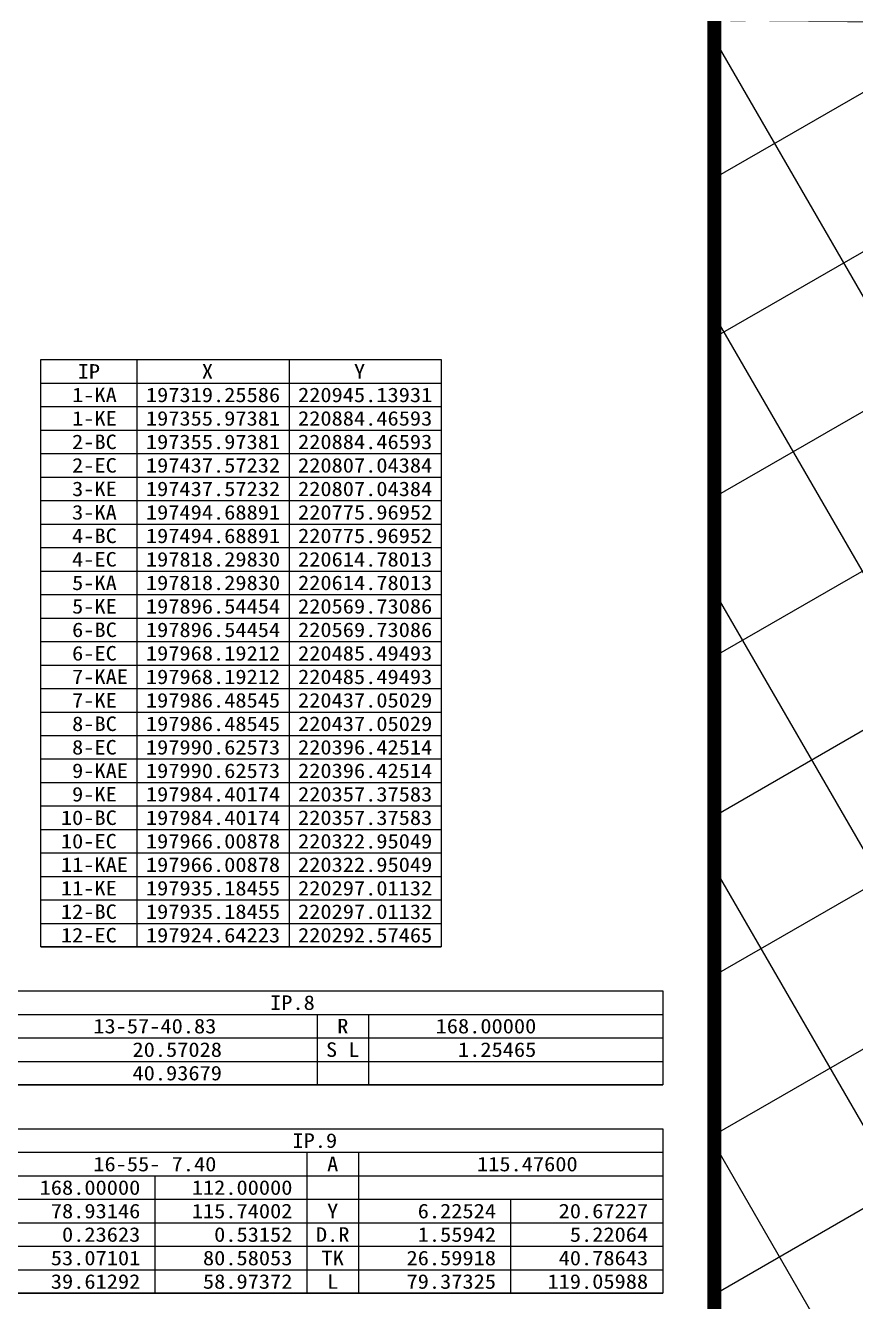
# Model space of a CAD drawing. Header units: feet. Extents: x 229381 to 233586, y 197484 to 200454.
# Drawn here: x 230182 to 230783, y 198561 to 199485 of the extents above; entities that cross this region are included whole.
import ezdxf
from ezdxf.enums import TextEntityAlignment as Align

# ---------------------------------------------------------------- set-up
doc = ezdxf.new("R2010")
doc.units = ezdxf.units.FT
doc.header["$LTSCALE"] = 10
doc.header["$MEASUREMENT"] = 0
for name, color, linetype in [('CA-TABL-LIN1', 4, 'CONTINUOUS'), ('CA-TABL-LIN2', 1, 'CONTINUOUS'), ('CA-TABL-TEX2', 3, 'CONTINUOUS'), ('CV-GRID-LINE', 1, 'CONTINUOUS'), ('CZ-LIN1', 7, 'CONTINUOUS')]:
    doc.layers.add(name, color=color, linetype=linetype)
doc.styles.add('RP2', font='DotumChe.ttf')

msp = doc.modelspace()

# ---------------------------------------------------------------- linework, layer by layer
at = {"layer": 'CA-TABL-LIN1', "linetype": 'Continuous'}
for p, q in [((230193.4151509675, 199242.839399289), (230483.3951509675, 199242.8393992893)), ((230193.4151509679, 198817.589399289), (230193.4151509675, 199242.839399289)), ((230483.3951509675, 199242.8393992893), (230483.3951509679, 198817.5893992893)), ((230483.3951509679, 198817.5893992893), (230193.4151509679, 198817.589399289)), ((230193.4151509679, 198817.589399289), (230483.3951509679, 198817.5893992893)), ((230128.6151509679, 198785.7432152656), (230643.7751509679, 198785.7432152661)), ((230643.7751509679, 198785.7432152661), (230643.775150968, 198717.7032152662)), ((230643.775150968, 198717.7032152662), (230128.6151509681, 198717.7032152656)), ((230128.6151509681, 198717.7032152656), (230643.775150968, 198717.7032152662)), ((230128.615150968, 198685.8570312423), (230643.7751509681, 198685.8570312429)), ((230643.7751509681, 198685.8570312429), (230643.7751509682, 198566.7870312429)), ((230643.7751509682, 198566.7870312429), (230128.6151509682, 198566.7870312423)), ((230128.6151509682, 198566.7870312423), (230643.7751509682, 198566.7870312429))]:
    msp.add_line(p, q, dxfattribs=at)
at = {"layer": 'CA-TABL-LIN2', "linetype": 'Continuous'}
for p, q in [((230263.0751509674, 199242.839399289), (230263.0751509679, 198817.589399289)), ((230373.2351509675, 199242.8393992891), (230373.2351509679, 198817.5893992891)), ((230193.4151509674, 199225.829399289), (230483.3951509675, 199225.8293992893)), ((230193.4151509675, 199208.8193992889), (230483.3951509675, 199208.8193992893)), ((230193.4151509675, 199191.8093992889), (230483.3951509675, 199191.8093992893)), ((230193.4151509676, 199174.799399289), (230483.3951509675, 199174.7993992893)), ((230193.4151509675, 199157.7893992889), (230483.3951509676, 199157.7893992893)), ((230193.4151509676, 199140.779399289), (230483.3951509676, 199140.7793992892)), ((230193.4151509676, 199123.769399289), (230483.3951509676, 199123.7693992893)), ((230193.4151509676, 199106.759399289), (230483.3951509676, 199106.7593992893)), ((230193.4151509676, 199089.749399289), (230483.3951509676, 199089.7493992893)), ((230193.4151509677, 199072.739399289), (230483.3951509677, 199072.7393992892)), ((230193.4151509677, 199055.729399289), (230483.3951509676, 199055.7293992893)), ((230193.4151509677, 199038.7193992889), (230483.3951509676, 199038.7193992893)), ((230193.4151509677, 199021.709399289), (230483.3951509677, 199021.7093992893)), ((230193.4151509677, 199004.699399289), (230483.3951509677, 199004.6993992893)), ((230193.4151509677, 198987.689399289), (230483.3951509677, 198987.6893992893)), ((230193.4151509678, 198970.679399289), (230483.3951509677, 198970.6793992893)), ((230193.4151509678, 198953.6693992889), (230483.3951509678, 198953.6693992893)), ((230193.4151509678, 198936.659399289), (230483.3951509678, 198936.6593992893)), ((230193.4151509678, 198919.649399289), (230483.3951509678, 198919.6493992893)), ((230193.4151509678, 198902.639399289), (230483.3951509678, 198902.6393992893)), ((230193.4151509678, 198885.629399289), (230483.3951509679, 198885.6293992893)), ((230193.4151509678, 198868.619399289), (230483.3951509679, 198868.6193992893)), ((230193.4151509679, 198851.609399289), (230483.3951509679, 198851.6093992893)), ((230193.4151509679, 198834.5993992889), (230483.3951509679, 198834.5993992892)), ((230128.6151509679, 198768.7332152656), (230643.7751509679, 198768.7332152662)), ((230393.485150968, 198768.7332152658), (230393.485150968, 198717.7032152659)), ((230430.7451509679, 198768.733215266), (230430.745150968, 198717.703215266)), ((230128.615150968, 198751.7232152656), (230643.775150968, 198751.7232152662)), ((230128.615150968, 198734.7132152657), (230643.775150968, 198734.7132152661)), ((230128.615150968, 198668.8470312423), (230643.7751509681, 198668.8470312429)), ((230386.195150968, 198668.8470312426), (230386.1951509682, 198566.7870312426)), ((230423.455150968, 198668.8470312426), (230423.4551509682, 198566.7870312426)), ((230128.615150968, 198651.8370312423), (230643.7751509681, 198651.8370312428)), ((230276.0351509681, 198651.8370312425), (230276.0351509682, 198566.7870312425)), ((230128.6151509681, 198634.8270312423), (230643.7751509681, 198634.8270312429)), ((230533.6151509681, 198634.8270312428), (230533.6151509682, 198566.7870312427)), ((230128.6151509681, 198617.8170312423), (230643.7751509681, 198617.8170312429)), ((230128.6151509681, 198600.8070312423), (230643.7751509681, 198600.8070312428)), ((230128.6151509681, 198583.7970312423), (230643.7751509682, 198583.7970312429))]:
    msp.add_line(p, q, dxfattribs=at)
at = {"layer": 'CV-GRID-LINE'}
for p, q in [((230681.1651818354, 198912.3542918137), (231663.9946339567, 199479.791140565)), ((230681.1651818355, 198796.8842379758), (231863.9946339568, 199479.7911405652)), ((230681.1651818356, 198681.4141841379), (232063.9946339568, 199479.7911405654)), ((230681.1651818348, 199374.2345071656), (230863.9946339565, 199479.7911405641)), ((230681.1651818349, 199258.7644533276), (231063.9946339565, 199479.7911405643)), ((230681.1651818352, 199027.8243456516), (231463.9946339569, 199479.7911405647)), ((230681.1651818351, 199143.2943994897), (231263.9946339566, 199479.7911405645)), ((230681.1651818348, 199474.9220098415), (231424.7641494169, 198186.9708175371)), ((230681.1651818357, 198565.9441303), (232230.1878091142, 199460.2727611423)), ((230681.165181835, 199274.9220098415), (231338.1616090383, 198136.9708175369)), ((230681.1651818352, 199074.9220098414), (231222.6915552003, 198136.9708175368)), ((230681.1651818354, 198874.9220098414), (231107.2215013624, 198136.9708175366)), ((230681.1651818356, 198674.9220098417), (230991.7514475247, 198136.9708175366))]:
    msp.add_line(p, q, dxfattribs=at)
at = {"layer": 'CZ-LIN1'}
msp.add_lwpolyline([(232230.1878091142, 199479.7911405656, 10, 10, 0), (230681.1651818347, 199479.7911405639, 10, 10, 0), (230681.1651818362, 198136.9708175362, 10, 10, 0), (231439.3480239278, 198136.970817537, 10, 10, 0), (231439.3480239274, 198493.010723144, 10, 10, 0), (231439.3480239272, 198683.3809790509, 10, 10, 0), (232230.187809115, 198683.3809790517, 0, 0, 0)], format="xyseb", dxfattribs=at)

# ---------------------------------------------------------------- texts
at = {"layer": 'CA-TABL-TEX2', "style": 'RP2'}
for s, width, p, p2 in [('IP', 1.128305288462349, (230220.1451509675, 199229.069399289), (230236.3451509675, 199229.069399289)), ('X', 1.128305288458295, (230310.0551509675, 199229.0693992891), (230318.1551509675, 199229.0693992891)), ('Y', 1.128305288458295, (230420.2151509675, 199229.0693992892), (230428.3151509674, 199229.0693992892)), ('  1-KA', 1.128305288460998, (230199.8951509675, 199212.059399289), (230248.4951509674, 199212.059399289)), ('197319.25586', 1.128305288460998, (230269.5551509675, 199212.059399289), (230366.7551509675, 199212.0593992891)), ('220945.13931', 1.128305288460998, (230379.7151509675, 199212.0593992891), (230476.9151509675, 199212.0593992893)), ('  1-KE', 1.128305288460998, (230199.8951509675, 199195.049399289), (230248.4951509675, 199195.049399289)), ('197355.97381', 1.128305288461674, (230269.5551509675, 199195.049399289), (230366.7551509675, 199195.0493992892)), ('220884.46593', 1.128305288461673, (230379.7151509675, 199195.0493992892), (230476.9151509675, 199195.0493992893)), ('  2-BC', 1.128305288460998, (230199.8951509675, 199178.039399289), (230248.4951509675, 199178.039399289)), ('197355.97381', 1.128305288460998, (230269.5551509676, 199178.0393992891), (230366.7551509675, 199178.0393992892)), ('220884.46593', 1.128305288461674, (230379.7151509675, 199178.0393992891), (230476.9151509675, 199178.0393992892)), ('  2-EC', 1.128305288459646, (230199.8951509676, 199161.0293992889), (230248.4951509675, 199161.0293992891)), ('197437.57232', 1.128305288461674, (230269.5551509675, 199161.0293992891), (230366.7551509675, 199161.0293992892)), ('220807.04384', 1.128305288461673, (230379.7151509675, 199161.0293992892), (230476.9151509675, 199161.0293992892)), ('  3-KE', 1.128305288460998, (230199.8951509676, 199144.019399289), (230248.4951509676, 199144.019399289)), ('197437.57232', 1.128305288460998, (230269.5551509676, 199144.019399289), (230366.7551509676, 199144.0193992891)), ('220807.04384', 1.128305288462349, (230379.7151509675, 199144.0193992892), (230476.9151509676, 199144.0193992892)), ('  3-KA', 1.128305288462349, (230199.8951509676, 199127.009399289), (230248.4951509676, 199127.009399289)), ('197494.68891', 1.128305288461674, (230269.5551509676, 199127.009399289), (230366.7551509676, 199127.0093992891)), ('220775.96952', 1.128305288461673, (230379.7151509676, 199127.0093992891), (230476.9151509676, 199127.0093992893)), ('  4-BC', 1.128305288463701, (230199.8951509676, 199109.999399289), (230248.4951509677, 199109.999399289)), ('197494.68891', 1.128305288461674, (230269.5551509676, 199109.9993992891), (230366.7551509676, 199109.9993992891)), ('220775.96952', 1.128305288461673, (230379.7151509676, 199109.9993992891), (230476.9151509676, 199109.9993992893)), ('  4-EC', 1.128305288460998, (230199.8951509676, 199092.9893992889), (230248.4951509676, 199092.989399289)), ('197818.29830', 1.128305288460998, (230269.5551509676, 199092.9893992891), (230366.7551509676, 199092.9893992892)), ('220614.78013', 1.128305288461673, (230379.7151509676, 199092.9893992891), (230476.9151509676, 199092.9893992892)), ('  5-KA', 1.128305288462349, (230199.8951509676, 199075.9793992889), (230248.4951509676, 199075.9793992891)), ('197818.29830', 1.128305288460998, (230269.5551509677, 199075.9793992891), (230366.7551509676, 199075.9793992892)), ('220614.78013', 1.128305288460998, (230379.7151509676, 199075.9793992892), (230476.9151509676, 199075.9793992893)), ('  5-KE', 1.128305288460998, (230199.8951509676, 199058.9693992889), (230248.4951509676, 199058.969399289)), ('197896.54454', 1.128305288460998, (230269.5551509677, 199058.969399289), (230366.7551509676, 199058.9693992891)), ('220569.73086', 1.128305288461673, (230379.7151509676, 199058.9693992892), (230476.9151509677, 199058.9693992893)), ('  6-BC', 1.128305288460998, (230199.8951509677, 199041.959399289), (230248.4951509677, 199041.959399289)), ('197896.54454', 1.128305288461674, (230269.5551509677, 199041.959399289), (230366.7551509677, 199041.9593992892)), ('220569.73086', 1.128305288462349, (230379.7151509676, 199041.9593992892), (230476.9151509677, 199041.9593992893)), ('  6-EC', 1.128305288460998, (230199.8951509677, 199024.949399289), (230248.4951509677, 199024.949399289)), ('197968.19212', 1.128305288462349, (230269.5551509676, 199024.949399289), (230366.7551509677, 199024.9493992891)), ('220485.49493', 1.128305288461673, (230379.7151509677, 199024.9493992891), (230476.9151509677, 199024.9493992892)), ('  7-KAE', 1.12830528846177, (230199.8951509677, 199007.939399289), (230256.5951509677, 199007.939399289)), ('197968.19212', 1.128305288461673, (230269.5551509677, 199007.9393992891), (230366.7551509677, 199007.9393992891)), ('220485.49493', 1.128305288461674, (230379.7151509677, 199007.9393992892), (230476.9151509677, 199007.9393992893)), ('  7-KE', 1.128305288460998, (230199.8951509677, 198990.929399289), (230248.4951509677, 198990.929399289)), ('197986.48545', 1.128305288460998, (230269.5551509677, 198990.9293992891), (230366.7551509677, 198990.9293992892)), ('220437.05029', 1.128305288462349, (230379.7151509677, 198990.9293992891), (230476.9151509678, 198990.9293992892)), ('  8-BC', 1.128305288463701, (230199.8951509677, 198973.9193992889), (230248.4951509678, 198973.919399289)), ('197986.48545', 1.128305288460998, (230269.5551509678, 198973.919399289), (230366.7551509677, 198973.9193992892)), ('220437.05029', 1.128305288461673, (230379.7151509678, 198973.9193992892), (230476.9151509678, 198973.9193992893)), ('  8-EC', 1.128305288460998, (230199.8951509678, 198956.909399289), (230248.4951509677, 198956.9093992891)), ('197990.62573', 1.128305288461673, (230269.5551509677, 198956.909399289), (230366.7551509677, 198956.9093992891)), ('220396.42514', 1.128305288461673, (230379.7151509678, 198956.9093992891), (230476.9151509678, 198956.9093992893)), ('  9-KAE', 1.128305288460612, (230199.8951509678, 198939.899399289), (230256.5951509678, 198939.899399289)), ('197990.62573', 1.128305288461674, (230269.5551509678, 198939.899399289), (230366.7551509678, 198939.8993992892)), ('220396.42514', 1.128305288460322, (230379.7151509679, 198939.8993992892), (230476.9151509678, 198939.8993992893)), ('  9-KE', 1.128305288460998, (230199.8951509678, 198922.889399289), (230248.4951509678, 198922.889399289)), ('197984.40174', 1.128305288460322, (230269.5551509678, 198922.889399289), (230366.7551509677, 198922.8893992892)), ('220357.37583', 1.128305288462349, (230379.7151509678, 198922.8893992892), (230476.9151509678, 198922.8893992893)), (' 10-BC', 1.128305288460998, (230199.8951509678, 198905.879399289), (230248.4951509678, 198905.879399289)), ('197984.40174', 1.128305288460998, (230269.5551509678, 198905.8793992891), (230366.7551509678, 198905.8793992892)), ('220357.37583', 1.128305288461673, (230379.7151509678, 198905.8793992891), (230476.9151509678, 198905.8793992893)), (' 10-EC', 1.128305288462349, (230199.8951509678, 198888.869399289), (230248.4951509679, 198888.869399289)), ('197966.00878', 1.128305288460998, (230269.5551509678, 198888.869399289), (230366.7551509678, 198888.8693992891)), ('220322.95049', 1.128305288461674, (230379.7151509678, 198888.8693992891), (230476.9151509678, 198888.8693992893)), (' 11-KAE', 1.12830528846177, (230199.8951509679, 198871.859399289), (230256.5951509679, 198871.8593992891)), ('197966.00878', 1.128305288461674, (230269.5551509678, 198871.859399289), (230366.7551509679, 198871.8593992892)), ('220322.95049', 1.128305288460998, (230379.7151509679, 198871.8593992892), (230476.9151509678, 198871.8593992892)), (' 11-KE', 1.128305288460998, (230199.8951509679, 198854.8493992889), (230248.4951509679, 198854.8493992891)), ('197935.18455', 1.128305288460998, (230269.5551509679, 198854.8493992891), (230366.7551509679, 198854.8493992891)), ('220297.01132', 1.128305288461673, (230379.7151509679, 198854.8493992892), (230476.9151509679, 198854.8493992893)), (' 12-BC', 1.128305288460998, (230199.8951509679, 198837.839399289), (230248.4951509679, 198837.839399289)), ('197935.18455', 1.128305288462349, (230269.5551509678, 198837.839399289), (230366.7551509679, 198837.8393992891)), ('220297.01132', 1.128305288461674, (230379.7151509679, 198837.8393992891), (230476.9151509679, 198837.8393992893)), (' 12-EC', 1.128305288462349, (230199.8951509679, 198820.829399289), (230248.4951509679, 198820.829399289)), ('197924.64223', 1.128305288461674, (230269.5551509678, 198820.8293992891), (230366.7551509679, 198820.8293992892)), ('220292.57465', 1.128305288462349, (230379.7151509679, 198820.8293992892), (230476.915150968, 198820.8293992893)), ('IP.8', 1.128305288462349, (230359.4651509679, 198771.9732152658), (230391.865150968, 198771.9732152659)), ('13-57-40.83', 1.128305288459769, (230231.485150968, 198754.9632152657), (230320.5851509679, 198754.9632152658)), ('13-57-40.83', 1.128305288459769, (230231.485150968, 198754.9632152657), (230320.5851509679, 198754.9632152658)), ('R', 1.128305288458295, (230408.065150968, 198754.9632152659), (230416.165150968, 198754.9632152659)), ('   168.00000', 1.128305288460322, (230455.045150968, 198754.963215266), (230552.2451509679, 198754.9632152661)), ('    20.57028', 1.128305288460998, (230227.435150968, 198737.9532152657), (230324.635150968, 198737.9532152658)), ('S L', 1.128305288460998, (230399.965150968, 198737.9532152659), (230424.265150968, 198737.9532152659)), ('     1.25465', 1.128305288461673, (230455.045150968, 198737.9532152659), (230552.245150968, 198737.9532152661)), ('    40.93679', 1.128305288460998, (230227.4351509681, 198720.9432152658), (230324.635150968, 198720.9432152659)), ('IP.9', 1.128305288462349, (230375.6651509681, 198672.0870312426), (230408.0651509681, 198672.0870312426)), ('16-55- 7.40', 1.128305288461981, (230231.485150968, 198655.0770312424), (230320.5851509681, 198655.0770312425)), ('16-55- 7.40', 1.128305288461981, (230231.485150968, 198655.0770312424), (230320.5851509681, 198655.0770312425)), ('A', 1.128305288450187, (230400.7751509681, 198655.0770312426), (230408.875150968, 198655.0770312426)), ('   115.47600', 1.128305288460998, (230485.0151509681, 198655.0770312427), (230582.2151509681, 198655.0770312428)), ('   168.00000', 1.128305288460998, (230168.3051509681, 198638.0670312424), (230265.5051509681, 198638.0670312425)), ('   112.00000', 1.128305288461673, (230278.4651509681, 198638.0670312425), (230375.6651509681, 198638.0670312426)), ('    78.93146', 1.128305288461674, (230168.3051509681, 198621.0570312424), (230265.5051509681, 198621.0570312425)), ('   115.74002', 1.128305288461674, (230278.4651509681, 198621.0570312425), (230375.6651509681, 198621.0570312426)), ('     6.22524', 1.128305288461674, (230425.8851509681, 198621.0570312426), (230523.0851509681, 198621.0570312427)), ('    20.67227', 1.128305288460998, (230536.0451509681, 198621.0570312428), (230633.2451509681, 198621.0570312429)), ('     0.23623', 1.128305288462349, (230168.3051509681, 198604.0470312424), (230265.5051509682, 198604.0470312425)), ('     0.53152', 1.128305288463025, (230278.4651509681, 198604.0470312425), (230375.6651509682, 198604.0470312426)), ('D.R', 1.128305288458295, (230392.6751509682, 198604.0470312426), (230416.9751509681, 198604.0470312426)), ('     1.55942', 1.128305288461673, (230425.8851509681, 198604.0470312426), (230523.0851509681, 198604.0470312427)), ('     5.22064', 1.128305288462349, (230536.0451509681, 198604.0470312427), (230633.2451509681, 198604.0470312429)), ('    53.07101', 1.128305288461674, (230168.3051509681, 198587.0370312424), (230265.5051509682, 198587.0370312425)), ('    80.58053', 1.128305288461673, (230278.4651509681, 198587.0370312425), (230375.6651509681, 198587.0370312426)), ('TK', 1.128305288462349, (230396.7251509681, 198587.0370312426), (230412.9251509681, 198587.0370312426)), ('    26.59918', 1.128305288460998, (230425.8851509682, 198587.0370312427), (230523.0851509681, 198587.0370312427)), ('    40.78643', 1.128305288460998, (230536.0451509682, 198587.0370312427), (230633.2451509681, 198587.0370312428)), ('    39.61292', 1.128305288460998, (230168.3051509682, 198570.0270312423), (230265.5051509682, 198570.0270312425)), ('    58.97372', 1.128305288461673, (230278.4651509681, 198570.0270312425), (230375.6651509681, 198570.0270312426)), ('L', 1.128305288458295, (230400.7751509682, 198570.0270312426), (230408.8751509681, 198570.0270312426)), ('    79.37325', 1.128305288461674, (230425.8851509682, 198570.0270312426), (230523.0851509682, 198570.0270312427)), ('   119.05988', 1.128305288460998, (230536.0451509682, 198570.0270312428), (230633.2451509681, 198570.0270312429))]:
    msp.add_text(s, height=10.53, dxfattribs=dict(at, width=width)).set_placement(p, p2, align=Align.FIT)
at = {"layer": 'CA-TABL-TEX2', "style": 'RP2', "width": 1.128305288458295}
msp.add_text('Y', height=10.53, rotation=359.9999999997942, dxfattribs=at).set_placement((230400.7751509681, 198621.0570312426), (230408.8751509681, 198621.0570312426), align=Align.FIT)

doc.saveas('drawing.dxf')
